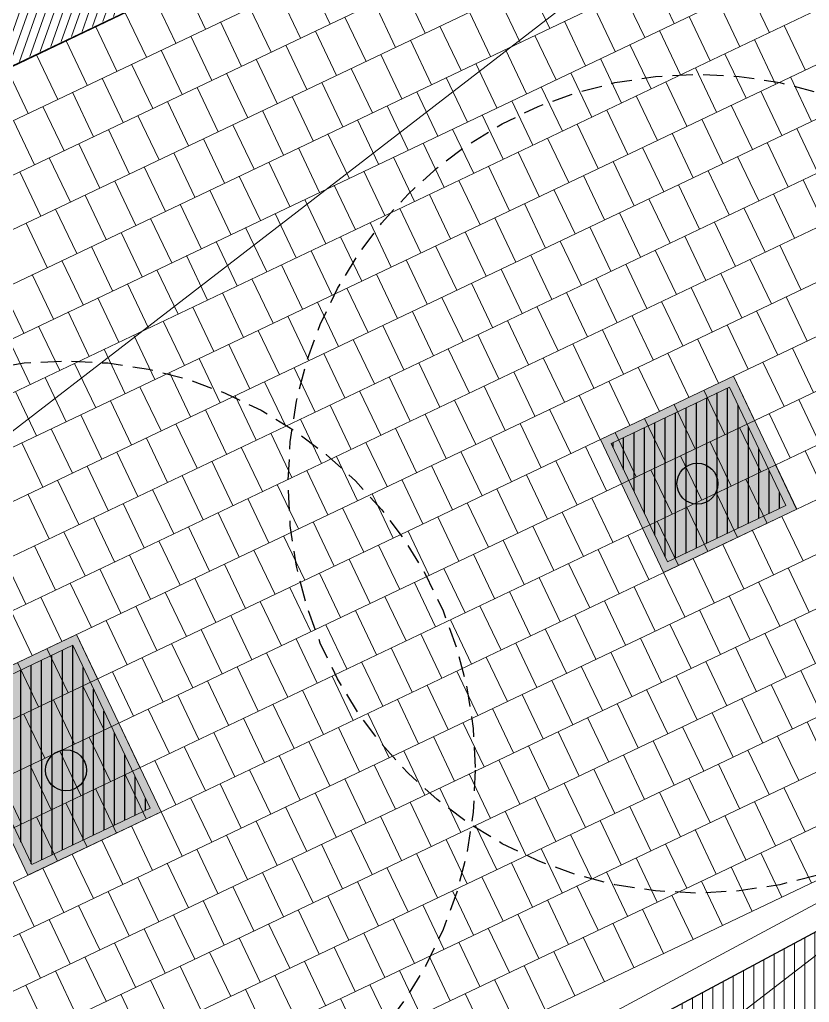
# Model space of a CAD drawing. Header units: metres. Extents: x 678805 to 1359287, y 2747329 to 5497370.
# Drawn here: x 679806.29 to 679815.93, y 2748747.47 to 2748759.48 of the extents above; entities that cross this region are included whole.
import ezdxf
from ezdxf.enums import TextEntityAlignment as Align

# ---------------------------------------------------------------- set-up
doc = ezdxf.new("R2010")
doc.units = ezdxf.units.M
doc.linetypes.add('XREF_MON_SFT_TREES$0$HIDDEN', pattern=[0.375, 0.25, -0.125])
for name, color, linetype in [('00_XREF_MON_HSC_PAVEMENT', 7, 'Continuous'), ('00_XREF_TWQ_SFT_TREES', 7, 'Continuous'), ('XREF_MON_GENERAL_LAYOUT$0$02-L-Edge Line Step -10cm', 6, 'Continuous'), ('XREF_MON_HSC_PAVEMENT$0$03-TR-Tree Pit_Green', 74, 'Continuous'), ('XREF_MON_SFT_TREES$0$SL_TREE_CANOPY', 251, 'XREF_MON_SFT_TREES$0$HIDDEN'), ('XREF_MON_SFT_TREES$0$SL_TREE_TRUNK', 251, 'Continuous')]:
    doc.layers.add(name, color=color, linetype=linetype)
for name, color, linetype, true_color in [('02-L-Waterfeatures 01', 7, 'Continuous', 0x4da6ff), ('XREF_MON_HSC_PAVEMENT$0$03-TR-Tree Pit_White', 7, 'Continuous', 0xfcfcfc), ('XREF_MON_SFT_TREES$0$SL_TREE_ALBIZIA_LEBBECK', 7, 'Continuous', 0xa3a300)]:
    doc.layers.add(name, color=color, linetype=linetype, true_color=true_color)
for name, color, linetype, lineweight in [('XREF_MON_GENERAL_LAYOUT$0$02-L-Level Curves 0.25-0.75m', 33, 'Continuous', 5), ('XREF_MON_GENERAL_LAYOUT$0$02-L-Level Curves 0.50m', 33, 'Continuous', 5), ('XREF_MON_GENERAL_LAYOUT$0$02-L-Material Change', 251, 'Continuous', 5), ('XREF_MON_GENERAL_LAYOUT$0$04-BK-Tree Pit', 6, 'Continuous', 5), ('XREF_MON_HSC_PAVEMENT$0$02-L-B-Flat Bar', 251, 'Continuous', 5), ('XREF_MON_HSC_PAVEMENT$0$03-TR-Pavement_04_Dry Meadow_', 54, 'Continuous', 5), ('XREF_MON_HSC_PAVEMENT$0$04-BK-Tree Pit', 6, 'Continuous', 5)]:
    doc.layers.add(name, color=color, linetype=linetype, lineweight=lineweight)
for name, color, linetype, lineweight, true_color in [('XREF_MON_HSC_PAVEMENT$0$02-L-Joints-Paviment_07_Precast Concrete Blocks 60X40', 7, 'Continuous', 5, 0x999999), ('XREF_MON_HSC_PAVEMENT$0$03-TR-Pavement_02_Sealed Gravel', 7, 'Continuous', 5, 0x38321e), ('XREF_MON_HSC_PAVEMENT$0$03-TR-Pavement_04_Dry Meadow_2', 7, 'Continuous', 5, 0xe2c75d), ('XREF_MON_HSC_PAVEMENT$0$03-TR-Pavement_07_Precast Concrete Blocks 20X10', 7, 'Continuous', 5, 0x999999), ('XREF_MON_HSC_PAVEMENT$0$03-TR-Pavement_07_Precast Concrete Blocks 60X40', 7, 'Continuous', 5, 0x999999)]:
    doc.layers.add(name, color=color, linetype=linetype, lineweight=lineweight, true_color=true_color)
doc.layers.get('XREF_MON_SFT_TREES$0$SL_TREE_ALBIZIA_LEBBECK').off()
doc.styles.add('XREF_MON_GENERAL_LAYOUT$0$Standard', font='arial.ttf')

# ---------------------------------------------------------------- blocks, each defined once
blk = doc.blocks.new('XREF_MON_SFT_TREES$0$Albizia_lebbeck')
at = {"layer": 'XREF_MON_SFT_TREES$0$SL_TREE_TRUNK'}
h = blk.add_hatch(color=256, dxfattribs=at)
h.dxf.hatch_style = 1
edge = h.paths.add_edge_path()
edge.add_arc((0, 0), 0.25, 0, 360)
at = {"layer": 'XREF_MON_SFT_TREES$0$SL_TREE_CANOPY', "linetype": 'XREF_MON_SFT_TREES$0$HIDDEN'}
blk.add_circle((0, 0), 5, dxfattribs=at)
at = {"layer": 'XREF_MON_SFT_TREES$0$SL_TREE_TRUNK'}
blk.add_circle((0, 0), 0.25, dxfattribs=at)
blk = doc.blocks.new('XREF_MON_SFT_TREES')
at = {"layer": 'XREF_MON_SFT_TREES$0$SL_TREE_ALBIZIA_LEBBECK', "rotation": 25.44812939262281}
for p in [(679814.567, 2748753.809), (679806.853, 2748750.309)]:
    blk.add_blockref('XREF_MON_SFT_TREES$0$Albizia_lebbeck', p, dxfattribs=at)
blk = doc.blocks.new('XREF_MON_HSC_PAVEMENT$0$ALCORQUE RECTANGULAR')
at = {"layer": 'XREF_MON_HSC_PAVEMENT$0$03-TR-Tree Pit_Green', "ltscale": 0.3}
h = blk.add_hatch(dxfattribs=at)
h.set_pattern_fill('ANSI31', color=256, scale=0.04, angle=-45)
h.set_pattern_definition([(360, (-2068898.16958, 3428624.0145), (3e-17, 0.127), [])])
h.paths.add_polyline_path([(679903.391, 2748647.421), (679902.702, 2748648.869), (679904.689, 2748649.814), (679905.377, 2748648.367)])
at = {"layer": 'XREF_MON_HSC_PAVEMENT$0$03-TR-Tree Pit_White'}
h = blk.add_hatch(color=256, dxfattribs=at)
h.dxf.hatch_style = 1
h.paths.add_polyline_path([(679903.344, 2748647.288), (679902.569, 2748648.916), (679904.736, 2748649.947), (679905.511, 2748648.319)])
blk = doc.blocks.new('XREF_MON_HSC_PAVEMENT$0$Escocell Quadrat')
at = {"layer": 'XREF_MON_HSC_PAVEMENT$0$03-TR-Tree Pit_Green'}
h = blk.add_hatch(dxfattribs=at)
h.set_pattern_fill('ANSI31', color=256, scale=0.04, angle=19.5514)
h.set_pattern_definition([(64.551379247, (-1794786.01457, -2189831.7944), (-0.114677314033, 0.0545720958565), [])])
h.paths.add_polyline_path([(-1.159, 0.359), (-2.759, 0.359), (-2.759, -1.241), (-1.159, -1.241)])
at = {"layer": 'XREF_MON_HSC_PAVEMENT$0$03-TR-Tree Pit_White'}
h = blk.add_hatch(color=256, dxfattribs=at)
h.dxf.hatch_style = 1
h.paths.add_polyline_path([(-2.859, 0.459), (-1.059, 0.459), (-1.059, -1.341), (-2.859, -1.341)])
at = {"ltscale": 0.3}
blk.add_lwpolyline([(-2.759, -1.241), (-1.159, -1.241), (-1.159, 0.359), (-2.759, 0.359)], close=True, dxfattribs=at)
blk = doc.blocks.new('XREF_MON_HSC_PAVEMENT')
at = {"layer": 'XREF_MON_HSC_PAVEMENT$0$03-TR-Pavement_02_Sealed Gravel', "linetype": 'Continuous'}
h = blk.add_hatch(dxfattribs=at)
h.set_pattern_fill('ANSI31', color=256, scale=0.0393, angle=45)
h.set_pattern_definition([(90, (652974.11672, 2717198.73223), (-0.1247775, 0), [])])
h.paths.add_polyline_path([(679843.323, 2748762.983), (679802.488, 2748741.088), (679802.965, 2748740.321), (679830.585, 2748755.131), (679829.938, 2748752.01, -0.057467), (679826.729, 2748742.3, -0.236191), (679819.813, 2748736.788, -0.042406), (679814.857, 2748736.169, 0.057364), (679806.372, 2748734.851), (679806.924, 2748733.964, -0.055327), (679814.897, 2748735.17, 0.042406), (679820.02, 2748735.81, 0.236191), (679827.636, 2748741.88, 0.032502), (679829.774, 2748747.407, -0.216564), (679835.768, 2748753.578, -0.102224), (679839.134, 2748754.155, 0.122776), (679847.42, 2748755.923), (679848.03, 2748755.098), (679848.753, 2748755.634)])
h.paths.add_polyline_path([(679846.816, 2748756.742, -0.119949), (679839.168, 2748755.154, 0.102239), (679835.402, 2748754.509, 0.127244), (679830.778, 2748751.162, 0.003616), (679830.917, 2748751.807), (679831.734, 2748755.747), (679843.062, 2748761.821)], flags=16)
h.paths.add_polyline_path([(679846.663, 2748756.78, -0.118072), (679839.171, 2748755.254, 0.102239), (679835.366, 2748754.602, 0.11845), (679830.96, 2748751.528, 0.001446), (679831.015, 2748751.787), (679831.822, 2748755.681), (679843.033, 2748761.692)], flags=0)
at = {"layer": 'XREF_MON_HSC_PAVEMENT$0$03-TR-Pavement_04_Dry Meadow_', "linetype": 'Continuous'}
h = blk.add_hatch(dxfattribs=at)
h.set_pattern_fill('ANSI31', color=256, scale=0.0502, angle=45)
h.paths.add_polyline_path([(679847.95, 2748755.038), (679847.389, 2748755.797, -0.121575), (679839.13, 2748754.055, 0.102239), (679835.804, 2748753.485, 0.216438), (679829.869, 2748747.377, -0.032502), (679827.727, 2748741.838, -0.236191), (679820.041, 2748735.712, -0.042406), (679814.901, 2748735.07, 0.055117), (679806.979, 2748733.876), (679810.918, 2748727.551)])
h.paths.add_polyline_path([(679846.663, 2748756.78), (679843.033, 2748761.692), (679831.822, 2748755.681), (679831.015, 2748751.787, -0.001446), (679830.96, 2748751.528, -0.11845), (679835.366, 2748754.602, -0.102239), (679839.171, 2748755.254, 0.118072)])
edge = h.paths.add_edge_path()
edge.add_line((679829.84, 2748752.03), (679830.443, 2748754.942))
edge.add_line((679830.443, 2748754.942), (679803.018, 2748740.236))
edge.add_line((679803.018, 2748740.236), (679806.317, 2748734.939))
edge.add_arc((679816.341, 2748698.65), 37.648, 92.2638, 105.4414, ccw=False)
edge.add_arc((679813.692, 2748765.64), 29.393, 272.2638, 281.9768)
edge.add_arc((679817.762, 2748746.456), 9.783, 281.9768, 335.1335)
edge.add_arc((679786.232, 2748761.069), 44.535, 335.1335, 348.2894)
at = {"layer": 'XREF_MON_HSC_PAVEMENT$0$03-TR-Pavement_04_Dry Meadow_2', "ltscale": 2, "transparency": 33554687}
h = blk.add_hatch(dxfattribs=at)
h.set_pattern_fill('AR-CONC', color=256, scale=0.0067, angle=290)
h.paths.add_polyline_path([(679846.663, 2748756.78), (679843.033, 2748761.692), (679831.822, 2748755.681), (679831.015, 2748751.787, -0.001446), (679830.96, 2748751.528, -0.11845), (679835.366, 2748754.602, -0.102239), (679839.171, 2748755.254, 0.118072)])
edge = h.paths.add_edge_path(flags=16)
edge.add_arc((679832.774, 2748748.661), 2, 0, 360)
edge = h.paths.add_edge_path()
edge.add_line((679847.95, 2748755.038), (679847.389, 2748755.797))
edge.add_arc((679839.731, 2748771.658), 17.613, 268.0472, 295.7741, ccw=False)
edge.add_arc((679838.846, 2748745.72), 8.34, 88.0472, 111.3976)
edge.add_arc((679839.56, 2748743.898), 10.297, 111.3976, 160.2481)
edge.add_arc((679786.232, 2748761.069), 45.735, 335.1335, 342.5798, ccw=False)
edge.add_arc((679817.762, 2748746.456), 10.983, 281.9768, 335.1335, ccw=False)
edge.add_arc((679813.692, 2748765.64), 30.593, 272.2638, 281.9768, ccw=False)
edge.add_arc((679816.341, 2748698.65), 36.448, 92.2638, 104.8829)
edge.add_line((679806.979, 2748733.876), (679810.918, 2748727.551))
edge.add_line((679810.918, 2748727.551), (679847.95, 2748755.038))
edge = h.paths.add_edge_path()
edge.add_arc((679823.032, 2748740.346), 2, 179.9991, 276.2707)
edge.add_arc((679817.762, 2748746.456), 9.783, 281.9768, 304.1267, ccw=False)
edge.add_arc((679813.692, 2748765.64), 29.393, 272.2638, 281.9768, ccw=False)
edge.add_arc((679816.341, 2748698.65), 37.648, 92.2638, 105.4414)
edge.add_line((679806.317, 2748734.939), (679803.018, 2748740.236))
edge.add_line((679803.018, 2748740.236), (679830.443, 2748754.942))
edge.add_line((679830.443, 2748754.942), (679829.84, 2748752.03))
edge.add_arc((679786.232, 2748761.069), 44.535, 335.1335, 348.2894, ccw=False)
edge.add_arc((679817.762, 2748746.456), 9.783, 317.4276, 335.1335, ccw=False)
edge.add_arc((679823.032, 2748740.346), 2, 345.2825, 540)
edge = h.paths.add_edge_path(flags=17)
edge.add_line((679841.435, 2748755.333), (679840.837, 2748755.282))
edge.add_arc((679840.923, 2748757.78), 2.5, 129.6112, 268.0163, ccw=False)
edge.add_line((679839.329, 2748759.706), (679840.201, 2748760.174))
edge.add_arc((679840.923, 2748757.78), 2.5, -78.1912, 106.7896, ccw=False)
at = {"layer": 'XREF_MON_HSC_PAVEMENT$0$03-TR-Pavement_07_Precast Concrete Blocks 20X10'}
h = blk.add_hatch(dxfattribs=at)
h.set_pattern_fill('ANSI31', color=256, scale=0.0315, angle=25.5)
h.set_pattern_definition([(70.5, (0, 0), (-0.094275932128, 0.033384858509), [])])
edge = h.paths.add_edge_path()
edge.add_line((679754.639, 2748741.428), (679756.438, 2748737.648))
edge.add_line((679756.438, 2748737.648), (679759.31, 2748736.613))
edge.add_line((679759.31, 2748736.613), (679763.155, 2748738.443))
edge.add_line((679763.155, 2748738.443), (679764.159, 2748741.27))
edge.add_line((679764.159, 2748741.27), (679766.986, 2748740.266))
edge.add_line((679766.986, 2748740.266), (679770.831, 2748742.096))
edge.add_line((679770.831, 2748742.096), (679771.835, 2748744.923))
edge.add_line((679771.835, 2748744.923), (679774.662, 2748743.919))
edge.add_line((679774.662, 2748743.919), (679778.507, 2748745.748))
edge.add_line((679778.507, 2748745.748), (679779.511, 2748748.576))
edge.add_line((679779.511, 2748748.576), (679782.338, 2748747.571))
edge.add_line((679782.338, 2748747.571), (679786.176, 2748749.398))
edge.add_line((679786.176, 2748749.398), (679787.186, 2748752.228))
edge.add_line((679787.186, 2748752.228), (679790.014, 2748751.224))
edge.add_line((679790.014, 2748751.224), (679793.857, 2748753.054))
edge.add_line((679793.857, 2748753.054), (679794.828, 2748755.786))
edge.add_line((679794.828, 2748755.786), (679794.862, 2748755.88))
edge.add_line((679794.862, 2748755.88), (679797.688, 2748754.876))
edge.add_line((679797.688, 2748754.876), (679801.533, 2748756.706))
edge.add_line((679801.533, 2748756.706), (679802.537, 2748759.533))
edge.add_line((679802.537, 2748759.533), (679805.364, 2748758.529))
edge.add_line((679805.364, 2748758.529), (679809.208, 2748760.358))
edge.add_line((679809.208, 2748760.358), (679810.212, 2748763.185))
edge.add_line((679810.212, 2748763.185), (679813.04, 2748762.181))
edge.add_line((679813.04, 2748762.181), (679816.883, 2748764.01))
edge.add_line((679816.883, 2748764.01), (679817.885, 2748766.836))
edge.add_line((679817.885, 2748766.836), (679820.714, 2748765.833))
edge.add_line((679820.714, 2748765.833), (679824.559, 2748767.663))
edge.add_line((679824.559, 2748767.663), (679825.563, 2748770.49))
edge.add_line((679825.563, 2748770.49), (679828.39, 2748769.486))
edge.add_line((679828.39, 2748769.486), (679832.234, 2748771.315))
edge.add_line((679832.234, 2748771.315), (679833.238, 2748774.142))
edge.add_line((679833.238, 2748774.142), (679836.062, 2748773.137))
edge.add_line((679836.062, 2748773.137), (679839.907, 2748774.967))
edge.add_line((679839.907, 2748774.967), (679840.952, 2748777.865))
edge.add_line((679840.952, 2748777.865), (679839.153, 2748781.645))
edge.add_line((679839.153, 2748781.645), (679754.643, 2748741.429))
at = {"layer": 'XREF_MON_HSC_PAVEMENT$0$02-L-B-Flat Bar'}
blk.add_lwpolyline([(679759.323, 2748736.609), (679839.921, 2748774.962)], dxfattribs=at)
at = {"layer": 'XREF_MON_HSC_PAVEMENT$0$02-L-Joints-Paviment_07_Precast Concrete Blocks 60X40'}
for points in [[(679808.3, 2748759.904), (679808.558, 2748759.362)], [(679809.822, 2748759.964), (679810.08, 2748759.422)], [(679812.505, 2748759.912), (679812.763, 2748759.37)], [(679814.027, 2748759.971), (679814.285, 2748759.43)], [(679815.188, 2748759.859), (679815.446, 2748759.317)], [(679809.461, 2748759.792), (679809.719, 2748759.25)], [(679810.983, 2748759.852), (679811.241, 2748759.31)], [(679812.144, 2748759.74), (679812.402, 2748759.198)], [(679813.666, 2748759.799), (679813.924, 2748759.258)], [(679807.939, 2748759.732), (679808.197, 2748759.19)], [(679809.1, 2748759.62), (679809.358, 2748759.078)], [(679810.622, 2748759.68), (679810.88, 2748759.138)], [(679813.305, 2748759.628), (679813.563, 2748759.086)], [(679814.827, 2748759.687), (679815.084, 2748759.146)], [(679807.578, 2748759.56), (679807.836, 2748759.019)], [(679810.261, 2748759.508), (679810.519, 2748758.966)], [(679811.783, 2748759.568), (679812.041, 2748759.026)], [(679814.465, 2748759.516), (679814.723, 2748758.974)], [(679807.217, 2748759.388), (679807.475, 2748758.847)], [(679808.739, 2748759.448), (679808.997, 2748758.906)], [(679811.422, 2748759.396), (679811.679, 2748758.854)], [(679812.944, 2748759.456), (679813.201, 2748758.914)], [(679815.626, 2748759.403), (679815.884, 2748758.862)], [(679808.378, 2748759.276), (679808.635, 2748758.735)], [(679809.9, 2748759.336), (679810.157, 2748758.794)], [(679812.582, 2748759.284), (679812.84, 2748758.742)], [(679814.104, 2748759.344), (679814.362, 2748758.802)], [(679806.856, 2748759.217), (679807.113, 2748758.675)], [(679809.538, 2748759.164), (679809.796, 2748758.622)], [(679811.06, 2748759.224), (679811.318, 2748758.682)], [(679813.743, 2748759.172), (679814.001, 2748758.63)], [(679815.265, 2748759.232), (679815.523, 2748758.69)], [(679806.494, 2748759.045), (679806.752, 2748758.503)], [(679808.016, 2748759.104), (679808.274, 2748758.563)], [(679810.699, 2748759.052), (679810.957, 2748758.51)], [(679812.221, 2748759.112), (679812.479, 2748758.57)], [(679814.904, 2748759.06), (679815.162, 2748758.518)], [(679807.655, 2748758.933), (679807.913, 2748758.391)], [(679809.177, 2748758.992), (679809.435, 2748758.451)], [(679811.86, 2748758.94), (679812.118, 2748758.398)], [(679813.382, 2748759), (679813.64, 2748758.458)], [(679806.133, 2748758.873), (679806.391, 2748758.331)], [(679808.816, 2748758.821), (679809.074, 2748758.279)], [(679810.338, 2748758.88), (679810.596, 2748758.339)], [(679813.021, 2748758.828), (679813.279, 2748758.286)], [(679814.543, 2748758.888), (679814.801, 2748758.346)], [(679815.704, 2748758.776), (679815.961, 2748758.234)], [(679807.294, 2748758.761), (679807.552, 2748758.219)], [(679809.977, 2748758.708), (679810.235, 2748758.167)], [(679811.499, 2748758.768), (679811.757, 2748758.226)], [(679812.66, 2748758.656), (679812.917, 2748758.114)], [(679814.182, 2748758.716), (679814.439, 2748758.174)], [(679806.933, 2748758.589), (679807.191, 2748758.047)], [(679808.455, 2748758.649), (679808.713, 2748758.107)], [(679809.616, 2748758.537), (679809.873, 2748757.995)], [(679811.138, 2748758.596), (679811.395, 2748758.055)], [(679813.82, 2748758.544), (679814.078, 2748758.002)], [(679815.342, 2748758.604), (679815.6, 2748758.062)], [(679806.572, 2748758.417), (679806.829, 2748757.875)], [(679808.094, 2748758.477), (679808.351, 2748757.935)], [(679810.776, 2748758.424), (679811.034, 2748757.883)], [(679812.298, 2748758.484), (679812.556, 2748757.942)], [(679814.981, 2748758.432), (679815.239, 2748757.89)], [(679807.732, 2748758.305), (679807.99, 2748757.763)], [(679809.254, 2748758.365), (679809.512, 2748757.823)], [(679811.937, 2748758.312), (679812.195, 2748757.771)], [(679813.459, 2748758.372), (679813.717, 2748757.83)], [(679806.21, 2748758.245), (679806.468, 2748757.703)], [(679808.893, 2748758.193), (679809.151, 2748757.651)], [(679810.415, 2748758.253), (679810.673, 2748757.711)], [(679813.098, 2748758.2), (679813.356, 2748757.658)], [(679814.62, 2748758.26), (679814.878, 2748757.718)], [(679807.371, 2748758.133), (679807.629, 2748757.591)], [(679810.054, 2748758.081), (679810.312, 2748757.539)], [(679811.576, 2748758.14), (679811.834, 2748757.599)], [(679814.259, 2748758.088), (679814.517, 2748757.546)], [(679815.781, 2748758.148), (679816.039, 2748757.606)], [(679807.01, 2748757.961), (679807.268, 2748757.419)], [(679808.532, 2748758.021), (679808.79, 2748757.479)], [(679811.215, 2748757.969), (679811.473, 2748757.427)], [(679812.737, 2748758.028), (679812.995, 2748757.487)], [(679815.42, 2748757.976), (679815.677, 2748757.434)], [(679808.171, 2748757.849), (679808.429, 2748757.307)], [(679809.693, 2748757.909), (679809.951, 2748757.367)], [(679812.376, 2748757.857), (679812.633, 2748757.315)], [(679813.898, 2748757.916), (679814.155, 2748757.375)], [(679806.649, 2748757.789), (679806.907, 2748757.247)], [(679809.332, 2748757.737), (679809.589, 2748757.195)], [(679810.854, 2748757.797), (679811.111, 2748757.255)], [(679813.536, 2748757.744), (679813.794, 2748757.203)], [(679815.058, 2748757.804), (679815.316, 2748757.262)], [(679806.288, 2748757.617), (679806.545, 2748757.076)], [(679807.81, 2748757.677), (679808.067, 2748757.135)], [(679810.492, 2748757.625), (679810.75, 2748757.083)], [(679812.014, 2748757.685), (679812.272, 2748757.143)], [(679814.697, 2748757.632), (679814.955, 2748757.091)], [(679807.448, 2748757.505), (679807.706, 2748756.964)], [(679808.97, 2748757.565), (679809.228, 2748757.023)], [(679811.653, 2748757.513), (679811.911, 2748756.971)], [(679813.175, 2748757.573), (679813.433, 2748757.031)], [(679814.336, 2748757.46), (679814.594, 2748756.919)], [(679815.858, 2748757.52), (679816.116, 2748756.978)], [(679808.609, 2748757.393), (679808.867, 2748756.851)], [(679810.131, 2748757.453), (679810.389, 2748756.911)], [(679811.292, 2748757.341), (679811.55, 2748756.799)], [(679812.814, 2748757.401), (679813.072, 2748756.859)], [(679815.497, 2748757.348), (679815.755, 2748756.807)], [(679807.087, 2748757.333), (679807.345, 2748756.792)], [(679808.248, 2748757.221), (679808.506, 2748756.68)], [(679809.77, 2748757.281), (679810.028, 2748756.739)], [(679812.453, 2748757.229), (679812.711, 2748756.687)], [(679813.975, 2748757.289), (679814.233, 2748756.747)], [(679806.726, 2748757.162), (679806.984, 2748756.62)], [(679809.409, 2748757.109), (679809.667, 2748756.567)], [(679810.931, 2748757.169), (679811.189, 2748756.627)], [(679813.614, 2748757.117), (679813.871, 2748756.575)], [(679815.136, 2748757.177), (679815.393, 2748756.635)], [(679806.365, 2748756.99), (679806.623, 2748756.448)], [(679807.887, 2748757.049), (679808.145, 2748756.508)], [(679810.57, 2748756.997), (679810.827, 2748756.455)], [(679812.092, 2748757.057), (679812.349, 2748756.515)], [(679814.774, 2748757.005), (679815.032, 2748756.463)], [(679807.526, 2748756.878), (679807.783, 2748756.336)], [(679809.048, 2748756.937), (679809.305, 2748756.396)], [(679811.73, 2748756.885), (679811.988, 2748756.343)], [(679813.252, 2748756.945), (679813.51, 2748756.403)], [(679808.686, 2748756.765), (679808.944, 2748756.224)], [(679810.208, 2748756.825), (679810.466, 2748756.283)], [(679812.891, 2748756.773), (679813.149, 2748756.231)], [(679814.413, 2748756.833), (679814.671, 2748756.291)], [(679807.164, 2748756.706), (679807.422, 2748756.164)], [(679809.847, 2748756.653), (679810.105, 2748756.112)], [(679811.369, 2748756.713), (679811.627, 2748756.171)], [(679814.052, 2748756.661), (679814.31, 2748756.119)], [(679815.574, 2748756.721), (679815.832, 2748756.179)], [(679806.803, 2748756.534), (679807.061, 2748755.992)], [(679808.325, 2748756.594), (679808.583, 2748756.052)], [(679811.008, 2748756.541), (679811.266, 2748756)], [(679812.53, 2748756.601), (679812.788, 2748756.059)], [(679815.213, 2748756.549), (679815.471, 2748756.007)], [(679807.964, 2748756.422), (679808.222, 2748755.88)], [(679809.486, 2748756.482), (679809.744, 2748755.94)], [(679812.169, 2748756.429), (679812.427, 2748755.887)], [(679813.691, 2748756.489), (679813.949, 2748755.947)], [(679814.852, 2748756.377), (679815.109, 2748755.835)], [(679806.442, 2748756.362), (679806.7, 2748755.82)], [(679809.125, 2748756.31), (679809.383, 2748755.768)], [(679810.647, 2748756.369), (679810.905, 2748755.828)], [(679811.808, 2748756.257), (679812.065, 2748755.716)], [(679813.33, 2748756.317), (679813.587, 2748755.775)], [(679806.081, 2748756.19), (679806.339, 2748755.648)], [(679807.603, 2748756.25), (679807.861, 2748755.708)], [(679808.764, 2748756.138), (679809.021, 2748755.596)], [(679810.286, 2748756.198), (679810.543, 2748755.656)], [(679812.968, 2748756.145), (679813.226, 2748755.603)], [(679814.49, 2748756.205), (679814.748, 2748755.663)], [(679807.242, 2748756.078), (679807.5, 2748755.536)], [(679809.924, 2748756.026), (679810.182, 2748755.484)], [(679811.446, 2748756.085), (679811.704, 2748755.544)], [(679814.129, 2748756.033), (679814.387, 2748755.491)], [(679815.651, 2748756.093), (679815.909, 2748755.551)], [(679806.881, 2748755.906), (679807.138, 2748755.364)], [(679808.402, 2748755.966), (679808.66, 2748755.424)], [(679811.085, 2748755.914), (679811.343, 2748755.372)], [(679812.607, 2748755.973), (679812.865, 2748755.432)], [(679815.29, 2748755.921), (679815.548, 2748755.379)], [(679808.041, 2748755.794), (679808.299, 2748755.252)], [(679809.563, 2748755.854), (679809.821, 2748755.312)], [(679812.246, 2748755.801), (679812.504, 2748755.26)], [(679813.768, 2748755.861), (679814.026, 2748755.32)], [(679806.519, 2748755.734), (679806.777, 2748755.192)], [(679809.202, 2748755.682), (679809.46, 2748755.14)], [(679810.724, 2748755.742), (679810.982, 2748755.2)], [(679813.407, 2748755.689), (679813.665, 2748755.148)], [(679814.929, 2748755.749), (679815.187, 2748755.207)], [(679806.158, 2748755.562), (679806.416, 2748755.021)], [(679807.68, 2748755.622), (679807.938, 2748755.08)], [(679810.363, 2748755.57), (679810.621, 2748755.028)], [(679811.885, 2748755.63), (679812.143, 2748755.088)], [(679814.568, 2748755.577), (679814.825, 2748755.036)], [(679807.319, 2748755.45), (679807.577, 2748754.908)], [(679808.841, 2748755.51), (679809.099, 2748754.968)], [(679811.524, 2748755.458), (679811.781, 2748754.916)], [(679813.046, 2748755.518), (679813.303, 2748754.976)], [(679815.728, 2748755.465), (679815.986, 2748754.923)], [(679808.48, 2748755.338), (679808.738, 2748754.796)], [(679810.002, 2748755.398), (679810.259, 2748754.856)], [(679812.684, 2748755.346), (679812.942, 2748754.804)], [(679814.206, 2748755.405), (679814.464, 2748754.864)], [(679806.958, 2748755.278), (679807.216, 2748754.737)], [(679809.64, 2748755.226), (679809.898, 2748754.684)], [(679811.162, 2748755.286), (679811.42, 2748754.744)], [(679813.845, 2748755.234), (679814.103, 2748754.692)], [(679815.367, 2748755.293), (679815.625, 2748754.752)], [(679806.597, 2748755.106), (679806.854, 2748754.565)], [(679808.119, 2748755.166), (679808.376, 2748754.624)], [(679810.801, 2748755.114), (679811.059, 2748754.572)], [(679812.323, 2748755.174), (679812.581, 2748754.632)], [(679813.484, 2748755.062), (679813.742, 2748754.52)], [(679815.006, 2748755.121), (679815.264, 2748754.58)], [(679806.235, 2748754.935), (679806.493, 2748754.393)], [(679807.757, 2748754.994), (679808.015, 2748754.453)], [(679809.279, 2748755.054), (679809.537, 2748754.512)], [(679810.44, 2748754.942), (679810.698, 2748754.4)], [(679811.962, 2748755.002), (679812.22, 2748754.46)], [(679814.645, 2748754.95), (679814.903, 2748754.408)], [(679807.396, 2748754.823), (679807.654, 2748754.281)], [(679808.918, 2748754.882), (679809.176, 2748754.341)], [(679811.601, 2748754.83), (679811.859, 2748754.288)], [(679813.123, 2748754.89), (679813.381, 2748754.348)], [(679815.806, 2748754.837), (679816.063, 2748754.296)], [(679808.557, 2748754.71), (679808.815, 2748754.169)], [(679810.079, 2748754.77), (679810.337, 2748754.228)], [(679812.762, 2748754.718), (679813.019, 2748754.176)], [(679814.284, 2748754.778), (679814.541, 2748754.236)], [(679807.035, 2748754.651), (679807.293, 2748754.109)], [(679809.718, 2748754.598), (679809.976, 2748754.057)], [(679811.24, 2748754.658), (679811.497, 2748754.116)], [(679813.922, 2748754.606), (679814.18, 2748754.064)], [(679815.444, 2748754.666), (679815.702, 2748754.124)], [(679806.674, 2748754.479), (679806.932, 2748753.937)], [(679808.196, 2748754.539), (679808.454, 2748753.997)], [(679810.878, 2748754.486), (679811.136, 2748753.944)], [(679812.4, 2748754.546), (679812.658, 2748754.004)], [(679815.083, 2748754.494), (679815.341, 2748753.952)], [(679807.835, 2748754.367), (679808.092, 2748753.825)], [(679809.357, 2748754.426), (679809.614, 2748753.885)], [(679812.039, 2748754.374), (679812.297, 2748753.832)], [(679813.561, 2748754.434), (679813.819, 2748753.892)], [(679806.313, 2748754.307), (679806.57, 2748753.765)], [(679808.995, 2748754.255), (679809.253, 2748753.713)], [(679810.517, 2748754.314), (679810.775, 2748753.773)], [(679813.2, 2748754.262), (679813.458, 2748753.72)], [(679814.722, 2748754.322), (679814.98, 2748753.78)], [(679807.473, 2748754.195), (679807.731, 2748753.653)], [(679810.156, 2748754.143), (679810.414, 2748753.601)], [(679811.678, 2748754.202), (679811.936, 2748753.661)], [(679814.361, 2748754.15), (679814.619, 2748753.608)], [(679815.883, 2748754.21), (679816.141, 2748753.668)], [(679807.112, 2748754.023), (679807.37, 2748753.481)], [(679808.634, 2748754.083), (679808.892, 2748753.541)], [(679811.317, 2748754.03), (679811.575, 2748753.489)], [(679812.839, 2748754.09), (679813.097, 2748753.548)], [(679814, 2748753.978), (679814.258, 2748753.436)], [(679815.522, 2748754.038), (679815.779, 2748753.496)], [(679808.273, 2748753.911), (679808.531, 2748753.369)], [(679809.795, 2748753.971), (679810.053, 2748753.429)], [(679810.956, 2748753.859), (679811.214, 2748753.317)], [(679812.478, 2748753.918), (679812.736, 2748753.377)], [(679815.16, 2748753.866), (679815.418, 2748753.324)], [(679806.751, 2748753.851), (679807.009, 2748753.309)], [(679807.912, 2748753.739), (679808.17, 2748753.197)], [(679809.434, 2748753.799), (679809.692, 2748753.257)], [(679812.117, 2748753.746), (679812.374, 2748753.205)], [(679813.638, 2748753.806), (679813.896, 2748753.264)], [(679806.39, 2748753.679), (679806.648, 2748753.137)], [(679809.073, 2748753.627), (679809.33, 2748753.085)], [(679810.595, 2748753.687), (679810.852, 2748753.145)], [(679813.277, 2748753.634), (679813.535, 2748753.093)], [(679814.799, 2748753.694), (679815.057, 2748753.152)], [(679807.551, 2748753.567), (679807.808, 2748753.025)], [(679810.233, 2748753.515), (679810.491, 2748752.973)], [(679811.755, 2748753.575), (679812.013, 2748753.033)], [(679814.438, 2748753.522), (679814.696, 2748752.98)], [(679807.189, 2748753.395), (679807.447, 2748752.853)], [(679808.711, 2748753.455), (679808.969, 2748752.913)], [(679811.394, 2748753.403), (679811.652, 2748752.861)], [(679812.916, 2748753.462), (679813.174, 2748752.921)], [(679815.599, 2748753.41), (679815.857, 2748752.868)], [(679808.35, 2748753.283), (679808.608, 2748752.741)], [(679809.872, 2748753.343), (679810.13, 2748752.801)], [(679812.555, 2748753.291), (679812.813, 2748752.749)], [(679814.077, 2748753.35), (679814.335, 2748752.809)], [(679806.828, 2748753.223), (679807.086, 2748752.682)], [(679809.511, 2748753.171), (679809.769, 2748752.629)], [(679811.033, 2748753.231), (679811.291, 2748752.689)], [(679813.716, 2748753.179), (679813.974, 2748752.637)], [(679815.238, 2748753.238), (679815.496, 2748752.697)], [(679806.467, 2748753.051), (679806.725, 2748752.51)], [(679807.989, 2748753.111), (679808.247, 2748752.569)], [(679810.672, 2748753.059), (679810.93, 2748752.517)], [(679812.194, 2748753.119), (679812.452, 2748752.577)], [(679814.877, 2748753.066), (679815.134, 2748752.525)], [(679807.628, 2748752.939), (679807.886, 2748752.398)], [(679809.15, 2748752.999), (679809.408, 2748752.457)], [(679811.833, 2748752.947), (679812.09, 2748752.405)], [(679813.355, 2748753.007), (679813.612, 2748752.465)], [(679814.515, 2748752.895), (679814.773, 2748752.353)], [(679806.106, 2748752.88), (679806.364, 2748752.338)], [(679808.789, 2748752.827), (679809.046, 2748752.285)], [(679810.311, 2748752.887), (679810.568, 2748752.345)], [(679811.471, 2748752.775), (679811.729, 2748752.233)], [(679812.993, 2748752.835), (679813.251, 2748752.293)], [(679815.676, 2748752.782), (679815.934, 2748752.241)], [(679807.267, 2748752.768), (679807.524, 2748752.226)], [(679808.427, 2748752.655), (679808.685, 2748752.114)], [(679809.949, 2748752.715), (679810.207, 2748752.173)], [(679812.632, 2748752.663), (679812.89, 2748752.121)], [(679814.154, 2748752.723), (679814.412, 2748752.181)], [(679806.905, 2748752.596), (679807.163, 2748752.054)], [(679809.588, 2748752.543), (679809.846, 2748752.002)], [(679811.11, 2748752.603), (679811.368, 2748752.061)], [(679813.793, 2748752.551), (679814.051, 2748752.009)], [(679815.315, 2748752.611), (679815.573, 2748752.069)], [(679806.544, 2748752.424), (679806.802, 2748751.882)], [(679808.066, 2748752.484), (679808.324, 2748751.942)], [(679810.749, 2748752.431), (679811.007, 2748751.889)], [(679812.271, 2748752.491), (679812.529, 2748751.949)], [(679814.954, 2748752.439), (679815.212, 2748751.897)], [(679807.705, 2748752.312), (679807.963, 2748751.77)], [(679809.227, 2748752.371), (679809.485, 2748751.83)], [(679811.91, 2748752.319), (679812.168, 2748751.777)], [(679813.432, 2748752.379), (679813.69, 2748751.837)], [(679806.183, 2748752.252), (679806.441, 2748751.71)], [(679808.866, 2748752.2), (679809.124, 2748751.658)], [(679810.388, 2748752.259), (679810.646, 2748751.718)], [(679813.071, 2748752.207), (679813.328, 2748751.665)], [(679814.593, 2748752.267), (679814.85, 2748751.725)], [(679807.344, 2748752.14), (679807.602, 2748751.598)], [(679810.027, 2748752.087), (679810.284, 2748751.546)], [(679811.549, 2748752.147), (679811.806, 2748751.605)], [(679814.231, 2748752.095), (679814.489, 2748751.553)], [(679815.753, 2748752.155), (679816.011, 2748751.613)], [(679806.983, 2748751.968), (679807.24, 2748751.426)], [(679808.505, 2748752.028), (679808.762, 2748751.486)], [(679811.187, 2748751.975), (679811.445, 2748751.434)], [(679812.709, 2748752.035), (679812.967, 2748751.493)], [(679815.392, 2748751.983), (679815.65, 2748751.441)], [(679808.143, 2748751.856), (679808.401, 2748751.314)], [(679809.665, 2748751.916), (679809.923, 2748751.374)], [(679812.348, 2748751.863), (679812.606, 2748751.321)], [(679813.87, 2748751.923), (679814.128, 2748751.381)], [(679806.621, 2748751.796), (679806.879, 2748751.254)], [(679809.304, 2748751.744), (679809.562, 2748751.202)], [(679810.826, 2748751.803), (679811.084, 2748751.262)], [(679813.509, 2748751.751), (679813.767, 2748751.209)], [(679815.031, 2748751.811), (679815.289, 2748751.269)], [(679806.26, 2748751.624), (679806.518, 2748751.082)], [(679807.782, 2748751.684), (679808.04, 2748751.142)], [(679810.465, 2748751.632), (679810.723, 2748751.09)], [(679811.987, 2748751.691), (679812.245, 2748751.15)], [(679813.148, 2748751.579), (679813.406, 2748751.038)], [(679814.67, 2748751.639), (679814.928, 2748751.097)], [(679807.421, 2748751.512), (679807.679, 2748750.97)], [(679808.943, 2748751.572), (679809.201, 2748751.03)], [(679810.104, 2748751.46), (679810.362, 2748750.918)], [(679811.626, 2748751.52), (679811.884, 2748750.978)], [(679814.309, 2748751.467), (679814.566, 2748750.925)], [(679815.831, 2748751.527), (679816.088, 2748750.985)], [(679807.06, 2748751.34), (679807.318, 2748750.798)], [(679808.582, 2748751.4), (679808.84, 2748750.858)], [(679811.265, 2748751.348), (679811.522, 2748750.806)], [(679812.787, 2748751.407), (679813.044, 2748750.866)], [(679815.469, 2748751.355), (679815.727, 2748750.813)], [(679808.221, 2748751.228), (679808.478, 2748750.686)], [(679809.743, 2748751.288), (679810, 2748750.746)], [(679812.425, 2748751.236), (679812.683, 2748750.694)], [(679813.947, 2748751.295), (679814.205, 2748750.754)], [(679806.699, 2748751.168), (679806.956, 2748750.626)], [(679809.381, 2748751.116), (679809.639, 2748750.574)], [(679810.903, 2748751.176), (679811.161, 2748750.634)], [(679813.586, 2748751.123), (679813.844, 2748750.582)], [(679815.108, 2748751.183), (679815.366, 2748750.641)], [(679806.337, 2748750.996), (679806.595, 2748750.455)], [(679807.859, 2748751.056), (679808.117, 2748750.514)], [(679810.542, 2748751.004), (679810.8, 2748750.462)], [(679812.064, 2748751.064), (679812.322, 2748750.522)], [(679814.747, 2748751.011), (679815.005, 2748750.47)], [(679807.498, 2748750.884), (679807.756, 2748750.343)], [(679809.02, 2748750.944), (679809.278, 2748750.402)], [(679811.703, 2748750.892), (679811.961, 2748750.35)], [(679813.225, 2748750.952), (679813.483, 2748750.41)], [(679815.908, 2748750.899), (679816.166, 2748750.357)], [(679808.659, 2748750.772), (679808.917, 2748750.23)], [(679810.181, 2748750.832), (679810.439, 2748750.29)], [(679812.864, 2748750.78), (679813.122, 2748750.238)], [(679814.386, 2748750.839), (679814.644, 2748750.298)], [(679807.137, 2748750.712), (679807.395, 2748750.171)], [(679809.82, 2748750.66), (679810.078, 2748750.118)], [(679811.342, 2748750.72), (679811.6, 2748750.178)], [(679814.025, 2748750.668), (679814.282, 2748750.126)], [(679815.547, 2748750.727), (679815.804, 2748750.186)], [(679806.776, 2748750.541), (679807.034, 2748749.999)], [(679808.298, 2748750.6), (679808.556, 2748750.059)], [(679810.981, 2748750.548), (679811.238, 2748750.006)], [(679812.503, 2748750.608), (679812.76, 2748750.066)], [(679813.663, 2748750.496), (679813.921, 2748749.954)], [(679815.185, 2748750.556), (679815.443, 2748750.014)], [(679807.937, 2748750.428), (679808.194, 2748749.887)], [(679809.459, 2748750.488), (679809.716, 2748749.946)], [(679810.619, 2748750.376), (679810.877, 2748749.834)], [(679812.141, 2748750.436), (679812.399, 2748749.894)], [(679814.824, 2748750.384), (679815.082, 2748749.842)], [(679806.415, 2748750.369), (679806.673, 2748749.827)], [(679807.575, 2748750.257), (679807.833, 2748749.715)], [(679809.097, 2748750.316), (679809.355, 2748749.775)], [(679811.78, 2748750.264), (679812.038, 2748749.722)], [(679813.302, 2748750.324), (679813.56, 2748749.782)], [(679806.054, 2748750.197), (679806.311, 2748749.655)], [(679808.736, 2748750.144), (679808.994, 2748749.603)], [(679810.258, 2748750.204), (679810.516, 2748749.662)], [(679812.941, 2748750.152), (679813.199, 2748749.61)], [(679814.463, 2748750.212), (679814.721, 2748749.67)], [(679807.214, 2748750.085), (679807.472, 2748749.543)], [(679809.897, 2748750.032), (679810.155, 2748749.491)], [(679811.419, 2748750.092), (679811.677, 2748749.55)], [(679814.102, 2748750.04), (679814.36, 2748749.498)], [(679815.624, 2748750.1), (679815.882, 2748749.558)], [(679806.853, 2748749.913), (679807.111, 2748749.371)], [(679808.375, 2748749.973), (679808.633, 2748749.431)], [(679811.058, 2748749.92), (679811.316, 2748749.379)], [(679812.58, 2748749.98), (679812.838, 2748749.438)], [(679815.263, 2748749.928), (679815.52, 2748749.386)], [(679808.014, 2748749.801), (679808.272, 2748749.259)], [(679809.536, 2748749.861), (679809.794, 2748749.319)], [(679812.219, 2748749.808), (679812.476, 2748749.266)], [(679813.741, 2748749.868), (679813.998, 2748749.326)], [(679806.492, 2748749.741), (679806.75, 2748749.199)], [(679809.175, 2748749.689), (679809.433, 2748749.147)], [(679810.697, 2748749.748), (679810.954, 2748749.207)], [(679813.379, 2748749.696), (679813.637, 2748749.154)], [(679814.901, 2748749.756), (679815.159, 2748749.214)], [(679806.131, 2748749.569), (679806.389, 2748749.027)], [(679807.653, 2748749.629), (679807.911, 2748749.087)], [(679810.335, 2748749.577), (679810.593, 2748749.035)], [(679811.857, 2748749.636), (679812.115, 2748749.095)], [(679814.54, 2748749.584), (679814.798, 2748749.042)], [(679807.292, 2748749.457), (679807.549, 2748748.915)], [(679808.814, 2748749.517), (679809.071, 2748748.975)], [(679811.496, 2748749.464), (679811.754, 2748748.923)], [(679813.018, 2748749.524), (679813.276, 2748748.982)], [(679815.701, 2748749.472), (679815.959, 2748748.93)], [(679808.452, 2748749.345), (679808.71, 2748748.803)], [(679809.974, 2748749.405), (679810.232, 2748748.863)], [(679812.657, 2748749.352), (679812.915, 2748748.811)], [(679814.179, 2748749.412), (679814.437, 2748748.87)], [(679815.34, 2748749.3), (679815.598, 2748748.758)], [(679806.93, 2748749.285), (679807.188, 2748748.743)], [(679809.613, 2748749.233), (679809.871, 2748748.691)], [(679811.135, 2748749.293), (679811.393, 2748748.751)], [(679812.296, 2748749.18), (679812.554, 2748748.639)], [(679813.818, 2748749.24), (679814.076, 2748748.698)], [(679806.569, 2748749.113), (679806.827, 2748748.571)], [(679808.091, 2748749.173), (679808.349, 2748748.631)], [(679809.252, 2748749.061), (679809.51, 2748748.519)], [(679810.774, 2748749.121), (679811.032, 2748748.579)], [(679813.457, 2748749.068), (679813.714, 2748748.527)], [(679814.979, 2748749.128), (679815.236, 2748748.586)], [(679806.208, 2748748.941), (679806.466, 2748748.4)], [(679807.73, 2748749.001), (679807.988, 2748748.459)], [(679810.413, 2748748.949), (679810.671, 2748748.407)], [(679811.935, 2748749.009), (679812.192, 2748748.467)], [(679814.617, 2748748.956), (679814.875, 2748748.415)], [(679807.369, 2748748.829), (679807.627, 2748748.287)], [(679808.891, 2748748.889), (679809.149, 2748748.347)], [(679811.573, 2748748.837), (679811.831, 2748748.295)], [(679813.095, 2748748.897), (679813.353, 2748748.355)], [(679808.53, 2748748.717), (679808.787, 2748748.175)], [(679810.052, 2748748.777), (679810.309, 2748748.235)], [(679812.734, 2748748.725), (679812.992, 2748748.183)], [(679814.256, 2748748.784), (679814.514, 2748748.243)], [(679807.008, 2748748.657), (679807.265, 2748748.116)], [(679809.69, 2748748.605), (679809.948, 2748748.063)], [(679811.212, 2748748.665), (679811.47, 2748748.123)], [(679813.895, 2748748.613), (679814.153, 2748748.071)], [(679806.646, 2748748.486), (679806.904, 2748747.944)], [(679808.168, 2748748.545), (679808.426, 2748748.004)], [(679810.851, 2748748.493), (679811.109, 2748747.951)], [(679812.373, 2748748.553), (679812.631, 2748748.011)], [(679807.807, 2748748.373), (679808.065, 2748747.832)], [(679809.329, 2748748.433), (679809.587, 2748747.891)], [(679812.012, 2748748.381), (679812.27, 2748747.839)], [(679813.534, 2748748.441), (679813.792, 2748747.899)], [(679806.285, 2748748.314), (679806.543, 2748747.772)], [(679808.968, 2748748.261), (679809.226, 2748747.72)], [(679810.49, 2748748.321), (679810.748, 2748747.779)], [(679813.173, 2748748.269), (679813.431, 2748747.727)], [(679807.446, 2748748.202), (679807.704, 2748747.66)], [(679810.129, 2748748.149), (679810.387, 2748747.607)], [(679811.651, 2748748.209), (679811.909, 2748747.667)], [(679812.812, 2748748.097), (679813.069, 2748747.555)], [(679807.085, 2748748.03), (679807.343, 2748747.488)], [(679808.607, 2748748.089), (679808.865, 2748747.548)], [(679809.768, 2748747.977), (679810.025, 2748747.436)], [(679811.29, 2748748.037), (679811.547, 2748747.495)], [(679806.724, 2748747.858), (679806.981, 2748747.316)], [(679808.246, 2748747.918), (679808.503, 2748747.376)], [(679810.928, 2748747.865), (679811.186, 2748747.323)], [(679812.45, 2748747.925), (679812.708, 2748747.383)], [(679807.884, 2748747.746), (679808.142, 2748747.204)], [(679809.406, 2748747.805), (679809.664, 2748747.264)], [(679812.089, 2748747.753), (679812.347, 2748747.211)], [(679806.362, 2748747.686), (679806.62, 2748747.144)], [(679809.045, 2748747.634), (679809.303, 2748747.092)], [(679810.567, 2748747.693), (679810.825, 2748747.152)], [(679807.523, 2748747.574), (679807.781, 2748747.032)], [(679810.206, 2748747.522), (679810.464, 2748746.98)], [(679811.728, 2748747.581), (679811.986, 2748747.04)]]:
    blk.add_lwpolyline(points, dxfattribs=at)
at = {"layer": 'XREF_MON_HSC_PAVEMENT$0$03-TR-Pavement_07_Precast Concrete Blocks 60X40'}
for p, q in [((679602.439, 2748661.942), (679961.734, 2748832.918)), ((679602.698, 2748661.401), (679961.992, 2748832.376)), ((679602.956, 2748660.859), (679962.25, 2748831.835)), ((679603.215, 2748660.318), (679962.509, 2748831.293)), ((679603.474, 2748659.776), (679962.768, 2748830.752)), ((679603.732, 2748659.235), (679963.026, 2748830.21)), ((679733.636, 2748720.387), (679963.285, 2748829.669)), ((679733.894, 2748719.845), (679963.543, 2748829.127)), ((679723.497, 2748714.233), (679963.802, 2748828.586)), ((679723.755, 2748713.692), (679904.349, 2748799.63)), ((679713.899, 2748708.337), (679904.607, 2748799.088)), ((679748.675, 2748720.899), (679897.138, 2748791.547)), ((679712.479, 2748703.01), (679894.644, 2748789.696)), ((679717.042, 2748704.517), (679892.149, 2748787.844)), ((679736.988, 2748713.344), (679889.655, 2748785.993)), ((679761.265, 2748724.232), (679887.16, 2748784.141)), ((679714.157, 2748707.795), (679851.409, 2748773.109)), ((679765.574, 2748729.605), (679837.09, 2748763.637)), ((679791.89, 2748744.121), (679820.963, 2748757.956)), ((679799.913, 2748747.275), (679821.22, 2748757.414)), ((679761.523, 2748723.69), (679831.614, 2748757.044)), ((679800.171, 2748746.733), (679821.478, 2748756.872)), ((679746.249, 2748715.758), (679820.602, 2748751.14))]:
    blk.add_line(p, q, dxfattribs=at)
at = {"layer": 'XREF_MON_HSC_PAVEMENT$0$04-BK-Tree Pit'}
for name, p, rotation in [('XREF_MON_HSC_PAVEMENT$0$Escocell Quadrat', (679816.16, 2748755.162), 25.44862075299672), ('XREF_MON_HSC_PAVEMENT$0$ALCORQUE RECTANGULAR', (3428455.302, 2068846.457), 90)]:
    blk.add_blockref(name, p, dxfattribs=dict(at, rotation=rotation))
blk = doc.blocks.new('XREF_MON_GENERAL_LAYOUT$0$ALCORQUE RECTANGULAR')
blk.add_lwpolyline([(679903.391, 2748647.421), (679902.702, 2748648.868), (679904.689, 2748649.814), (679905.378, 2748648.366)], close=True)
at = {"layer": 'XREF_MON_GENERAL_LAYOUT$0$02-L-Material Change'}
blk.add_lwpolyline([(679903.344, 2748647.288), (679902.569, 2748648.916), (679904.736, 2748649.947), (679905.511, 2748648.319)], close=True, dxfattribs=at)
blk = doc.blocks.new('XREF_MON_GENERAL_LAYOUT$0$Escocell Quadrat')
at = {"ltscale": 0.3}
blk.add_lwpolyline([(-2.759, -1.241), (-1.159, -1.241), (-1.159, 0.359), (-2.759, 0.359)], close=True, dxfattribs=at)
at = {"layer": 'XREF_MON_GENERAL_LAYOUT$0$02-L-Material Change', "ltscale": 0.3}
blk.add_lwpolyline([(-2.859, -1.341), (-1.059, -1.341), (-1.059, 0.459), (-2.859, 0.459)], close=True, dxfattribs=at)
blk = doc.blocks.new('XREF_MON_GENERAL_LAYOUT')
at = {"layer": 'XREF_MON_GENERAL_LAYOUT$0$02-L-Edge Line Step -10cm'}
blk.add_lwpolyline([(679848.812, 2748755.554), (679843.323, 2748762.983), (679802.488, 2748741.087)], dxfattribs=at)
at = {"layer": 'XREF_MON_GENERAL_LAYOUT$0$02-L-Level Curves 0.25-0.75m', "ltscale": 0.3}
blk.add_lwpolyline([(679887.022, 2748805.088), (679887.022, 2748805.088), (679892.662, 2748807.108), (679734.284, 2748685.079)], dxfattribs=at)
at = {"layer": 'XREF_MON_GENERAL_LAYOUT$0$02-L-Level Curves 0.50m', "ltscale": 0.3}
blk.add_lwpolyline([(679839.629, 2748782.536), (679845.269, 2748784.555), (679715.53, 2748684.592)], dxfattribs=at)
at = {"layer": 'XREF_MON_GENERAL_LAYOUT$0$02-L-Material Change', "ltscale": 0.3}
blk.add_line((679759.304, 2748736.599), (679839.92, 2748774.962), dxfattribs=at)
at = {"layer": 'XREF_MON_GENERAL_LAYOUT$0$02-L-Material Change'}
blk.add_lwpolyline([(679851.43, 2748752.515), (679843.41, 2748763.37), (679802.288, 2748741.32)], dxfattribs=at)
at = {"layer": 'XREF_MON_GENERAL_LAYOUT$0$04-BK-Tree Pit'}
for name, p, rotation in [('XREF_MON_GENERAL_LAYOUT$0$Escocell Quadrat', (679816.16, 2748755.162), 25.44862075299672), ('XREF_MON_GENERAL_LAYOUT$0$ALCORQUE RECTANGULAR', (3428455.302, 2068846.457), 90)]:
    blk.add_blockref(name, p, dxfattribs=dict(at, rotation=rotation))
at = {"style": 'XREF_MON_GENERAL_LAYOUT$0$Standard'}
for tag, rotation, p in [('604,00', 330.2643, (679905.77, 2748776.558)), ('603,00', 330.2643, (679901.861, 2748753.477)), ('600,00', 133.826, (679944.597, 2748745.153)), ('602,00', 330.2643, (679883.319, 2748738.727)), ('601,00', 117.8906, (679920.972, 2748732.87)), ('601,00', 330.2643, (679864.777, 2748723.976)), ('600,00', 40.8833, (679777.405, 2748705.444, 1.17)), ('602,00', 330.2643, (679941.275, 2748705.483)), ('601,00', 40.8833, (679701.798, 2748703.889, 1.17)), ('598,00', 62.091, (679810.267, 2748702.619)), ('600,00', 330.2643, (679877.781, 2748691.131)), ('600,00', 19.5511, (679920.444, 2748685.496)), ('601,00', 330.2643, (679934.813, 2748683.804)), ('599,00', 330.2643, (679854.567, 2748679.061)), ('600,00', 88.3928, (679743.913, 2748675.572)), ('599,00', 20.6086, (679924.26, 2748675.216)), ('601,00', 88.3928, (679728.035, 2748671.318, -2)), ('602,00', 88.3928, (679711.826, 2748665.966, -1)), ('603,00', 88.3928, (679695.615, 2748660.611)), ('599,00', 40.8833, (679788.807, 2748655.829, 1.17)), ('601,00', 40.8833, (679627.612, 2748644.603, 1.17)), ('603,00', 41.7058, (679702.499, 2748628.484, 1.17)), ('600,00', 40.8833, (679645.925, 2748597.926, 1.17)), ('599,00', 34.2277, (679673.574, 2748555.136, 5.34))]:
    blk.add_attdef(tag, text='', height=1, rotation=rotation, dxfattribs=at).set_placement(p, align=Align.MIDDLE)
at = {"ltscale": 0.3, "style": 'XREF_MON_GENERAL_LAYOUT$0$Standard'}
for tag, rotation, p in [('603,50', 330.2643, (679911.501, 2748760.57)), ('602,50', 330.2643, (679892.865, 2748745.846)), ('600,50', 133.826, (679933.048, 2748738.729)), ('601,50', 330.2643, (679873.581, 2748731.671)), ('601,50', 101.2857, (679909.522, 2748726.945)), ('602,50', 330.2643, (679948.625, 2748713.86)), ('600,50', 39.606, (679743.243, 2748706.971)), ('600,50', 330.2643, (679880.266, 2748702.726)), ('600,50', 17.3537, (679917.615, 2748690.554)), ('599,50', 330.2643, (679867.197, 2748684.716)), ('599,50', 18.8944, (679921.71, 2748680.578)), ('599,50', 39.606, (679778.991, 2748677.241)), ('600,50', 88.3928, (679735.925, 2748673.586)), ('601,50', 88.3928, (679719.906, 2748668.581)), ('602,50', 88.3928, (679703.474, 2748663.452)), ('598,50', 330.2643, (679861.765, 2748662.397)), ('601,50', 39.606, (679610.513, 2748662.061)), ('600,00', 41.7058, (679752.308, 2748637.685)), ('601,00', 41.7058, (679736.044, 2748634.538)), ('599,00', 35.0835, (679763.043, 2748634.415, 1.17)), ('602,00', 41.7058, (679720.174, 2748633.096, 1.17)), ('600,00', 35.0835, (679747.063, 2748629.903, 1.17)), ('601,00', 35.0835, (679731.246, 2748625.239, 1.17)), ('600,50', 39.606, (679636.92, 2748621.339)), ('602,00', 35.0835, (679715.4, 2748620.639, 1.17)), ('599,50', 28.7604, (679659.482, 2748574.323))]:
    blk.add_attdef(tag, text='', height=1, rotation=rotation, dxfattribs=at).set_placement(p, align=Align.MIDDLE)

msp = doc.modelspace()

# ---------------------------------------------------------------- block references
at = {"layer": '00_XREF_MON_HSC_PAVEMENT'}
msp.add_blockref('XREF_MON_HSC_PAVEMENT', (0, 0), dxfattribs=at)
at = {"layer": '00_XREF_TWQ_SFT_TREES'}
msp.add_blockref('XREF_MON_SFT_TREES', (0, 0), dxfattribs=at)
at = {"layer": '02-L-Waterfeatures 01', "color": 18, "true_color": 0x000000}
msp.add_blockref('XREF_MON_GENERAL_LAYOUT', (0, 0), dxfattribs=at)

doc.saveas('drawing.dxf')
